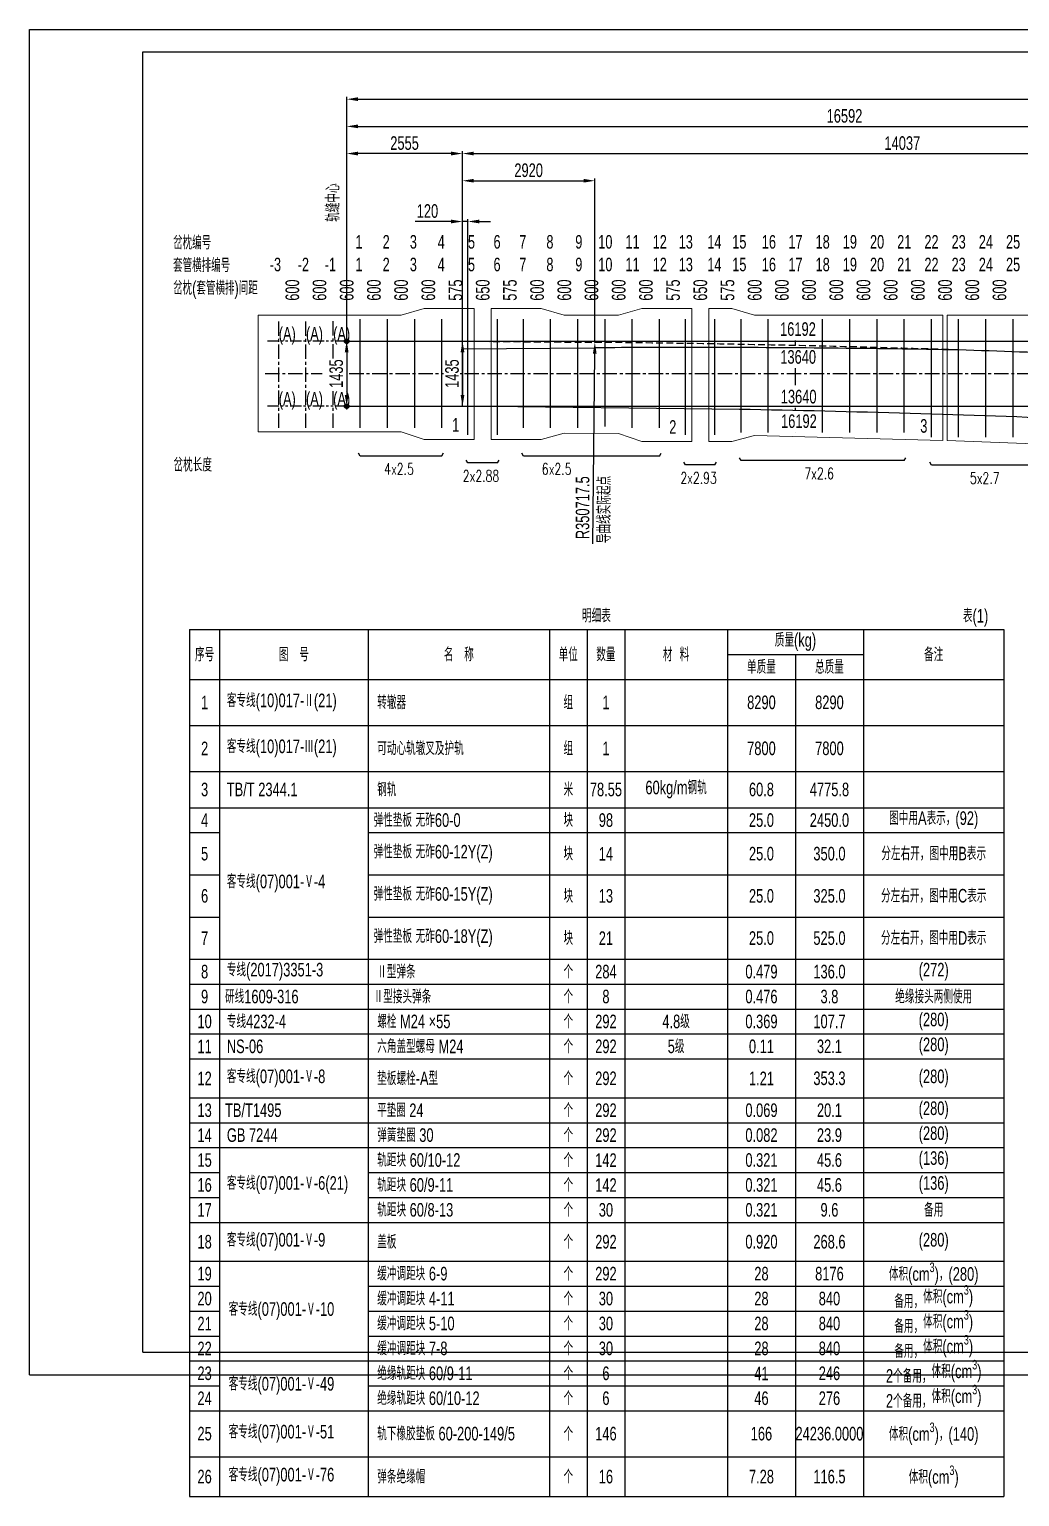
# Model space of a CAD drawing. Extents: x 445306 to 538906, y 61710 to 126616.
# Drawn here: x 445306 to 467152, y 61710 to 94100 of the extents above; entities that cross this region are included whole.
import ezdxf

# ---------------------------------------------------------------- set-up
doc = ezdxf.new("R2010")
doc.units = 0
doc.header["$LTSCALE"] = 10
for name, pattern in [('CENTER', [50.8, 31.75, -6.35, 6.35, -6.35]), ('DASHED', [0.75, 0.5, -0.25]), ('PHANTOM', [2.5, 1.25, -0.25, 0.25, -0.25, 0.25, -0.25])]:
    doc.linetypes.add(name, pattern=pattern)
for name, color, linetype in [('1轮廓实线层', 1, 'Continuous'), ('2细线层', 4, 'Continuous'), ('3中心线层', 3, 'CENTER'), ('9双点划线层', 6, 'PHANTOM'), ('用户自定义1', 8, 'Continuous')]:
    doc.layers.add(name, color=color, linetype=linetype)
for name, color, linetype, lineweight in [('3', 3, 'Continuous', 0), ('标注', 1, 'Continuous', 0), ('道床板边界', 7, 'Continuous', 0)]:
    doc.layers.add(name, color=color, linetype=linetype, lineweight=lineweight)
doc.styles.add('HZ', font='SIMPLEX', dxfattribs={"width": 0.7, "bigfont": 'HZ'})
doc.styles.get("Standard").update_dxf_attribs({"font": 'fsdb_e.shx', "width": 0.707, "bigfont": 'hzdx.shx'})
doc.dimstyles.new('1-100', dxfattribs={"dimscale": 100, "dimtxt": 3, "dimasz": 2.5, "dimexe": 0.5, "dimexo": 0, "dimgap": 0.8, "dimtad": 1, "dimdec": 1, "dimdsep": 46, "dimtxsty": 'Standard', "dimcen": 2.5, "dimclrd": 130, "dimclre": 130, "dimclrt": 3, "dimadec": 0, "dimazin": 2, "dimtfac": 0.714286, "dimtdec": 1, "dimtmove": 0, "dimatfit": 3, "dimfxl": 1, "dimtzin": 0, "dimlwd": -1, "dimlwe": -1, "dimarcsym": 0})

# ---------------------------------------------------------------- blocks, each defined once
blk = doc.blocks.new('*T181')
at = {"layer": '2细线层', "color": 1, "linetype": 'ByBlock', "lineweight": -2, "transparency": 16777216}
for p, q in [((0, 0), (17964, 0)), ((0, 0), (0, -19140)), ((17964, 0), (17964, -19140)), ((0, -19140), (17964, -19140))]:
    blk.add_line(p, q, dxfattribs=at)
at = {"layer": '2细线层', "color": 0, "linetype": 'ByBlock', "lineweight": -2, "transparency": 16777216}
for p, q in [((660, 0), (660, -19140)), ((3938, 0), (3938, -19140)), ((7938, 0), (7938, -19140)), ((8768, 0), (8768, -19140)), ((9598, 0), (9598, -19140)), ((11864, 0), (11864, -19140)), ((14864, 0), (14864, -19140)), ((11864, -550), (14864, -550)), ((13364, -550), (13364, -19140)), ((0, -1100), (17964, -1100)), ((0, -2115), (17964, -2115)), ((0, -3130), (17964, -3130)), ((0, -3932), (17964, -3932)), ((0, -4482), (660, -4482)), ((3938, -4482), (17964, -4482)), ((0, -5414), (660, -5414)), ((3938, -5414), (17964, -5414)), ((0, -6346), (660, -6346)), ((3938, -6346), (17964, -6346)), ((0, -7277), (17964, -7277)), ((0, -7827), (17964, -7827)), ((0, -8377), (17964, -8377)), ((0, -8927), (17964, -8927)), ((0, -9477), (17964, -9477)), ((0, -10336), (17964, -10336)), ((0, -10886), (17964, -10886)), ((0, -11436), (17964, -11436)), ((0, -11986), (660, -11986)), ((3938, -11986), (17964, -11986)), ((0, -12536), (660, -12536)), ((3938, -12536), (17964, -12536)), ((0, -13086), (17964, -13086)), ((0, -13944), (17964, -13944)), ((0, -14494), (660, -14494)), ((3938, -14494), (17964, -14494)), ((0, -15044), (660, -15044)), ((3938, -15044), (17964, -15044)), ((0, -15594), (660, -15594)), ((3938, -15594), (17964, -15594)), ((0, -16144), (17964, -16144)), ((0, -16694), (660, -16694)), ((3938, -16694), (17964, -16694)), ((0, -17244), (17964, -17244)), ((0, -18258), (17964, -18258))]:
    blk.add_line(p, q, dxfattribs=at)
at = {"layer": '2细线层', "color": 0, "transparency": 16777216, "char_height": 300}
for s, insert, width, attachment_point in [('质量(kg)', (13364, -275), 2998.8, 5), ('序号', (330, -550), 658.8, 5), ('图   号', (2299, -550), 3278.11, 5), ('名   称', (5938, -550), 4000, 5), ('单位', (8353, -550), 828.8, 5), ('数量', (9183, -550), 828.8, 5), ('材  料', (10731, -550), 2264.53, 5), ('单质量', (12614, -825), 1498.8, 5), ('总质量', (14114, -825), 1498.8, 5), ('备注', (16414, -550), 3098.8, 5), ('1', (330, -1608), 658.8, 5), ('客专线(10)017-Ⅱ(21)', (820, -1608), 2958.11, 4), ('转辙器', (4138, -1608), 3600, 4), ('组', (8353, -1608), 828.8, 5), ('1', (9183, -1608), 828.8, 5), ('8290', (12614, -1608), 1498.8, 5), ('8290', (14114, -1608), 1498.8, 5), ('2', (330, -2623), 658.8, 5), ('客专线(10)017-Ⅲ(21)', (820, -2623), 2958.11, 4), ('可动心轨辙叉及护轨', (4138, -2623), 3600, 4), ('组', (8353, -2623), 828.8, 5), ('1', (9183, -2623), 828.8, 5), ('7800', (12614, -2623), 1498.8, 5), ('7800', (14114, -2623), 1498.8, 5), ('3', (330, -3531), 658.8, 5), ('TB/T 2344.1', (820, -3531), 2958.11, 4), ('钢轨', (4138, -3531), 3600, 4), ('米', (8353, -3531), 828.8, 5), ('78.55', (9183, -3531), 828.8, 5), ('60kg/m钢轨', (10731, -3531), 2264.53, 5), ('{\\C256;60.8}', (12614, -3531), 1498.8, 5), ('4775.8', (14114, -3531), 1498.8, 5), ('4', (330, -4207), 658.8, 5), ('弹性垫板 无砟60-0', (4058, -4207), 3760, 4), ('块', (8353, -4207), 828.8, 5), ('98', (9183, -4207), 828.8, 5), ('25.0', (12614, -4207), 1498.8, 5), ('2450.0', (14114, -4207), 1498.8, 5), ('图中用A表示，(92)', (16414, -4207), 3098.8, 5), ('5', (330, -4948), 658.8, 5), ('弹性垫板 无砟60-12Y(Z)', (4058, -4948), 3760, 4), ('块', (8353, -4948), 828.8, 5), ('14', (9183, -4948), 828.8, 5), ('25.0', (12614, -4948), 1498.8, 5), ('350.0', (14114, -4948), 1498.8, 5), ('分左右开，图中用B表示', (16414, -4948), 3098.8, 5), ('客专线(07)001-Ⅴ-4', (820, -5605), 2958.11, 4), ('6', (330, -5880), 658.8, 5), ('弹性垫板 无砟60-15Y(Z)', (4058, -5880), 3760, 4), ('块', (8353, -5880), 828.8, 5), ('13', (9183, -5880), 828.8, 5), ('25.0', (12614, -5880), 1498.8, 5), ('325.0', (14114, -5880), 1498.8, 5), ('分左右开，图中用C表示', (16414, -5880), 3098.8, 5), ('7', (330, -6812), 658.8, 5), ('弹性垫板 无砟60-18Y(Z)', (4058, -6812), 3760, 4), ('块', (8353, -6812), 828.8, 5), ('21', (9183, -6812), 828.8, 5), ('25.0', (12614, -6812), 1498.8, 5), ('525.0', (14114, -6812), 1498.8, 5), ('分左右开，图中用D表示', (16414, -6812), 3098.8, 5), ('8', (330, -7552), 658.8, 5), ('专线(2017)3351-3', (820, -7552), 2958.11, 4), ('Ⅱ型弹条', (4138, -7552), 3600, 4), ('个', (8353, -7552), 828.8, 5), ('{\\C2;284}', (9183, -7552), 828.8, 5), ('0.479', (12614, -7552), 1498.8, 5), ('136.0', (14114, -7552), 1498.8, 5), ('{\\C2;(272)}', (16414, -7552), 3098.8, 5), ('9', (330, -8102), 658.8, 5), ('{\\C2;研线1609-316}', (780, -8102), 3038.11, 4), ('Ⅱ型接头弹条', (4058, -8102), 3760, 4), ('个', (8353, -8102), 828.8, 5), ('{\\C2;8}', (9183, -8102), 828.8, 5), ('0.476', (12614, -8102), 1498.8, 5), ('3.8', (14114, -8102), 1498.8, 5), ('绝缘接头两侧使用', (16414, -8102), 3098.8, 5), ('10', (330, -8652), 658.8, 5), ('专线4232-4', (820, -8652), 2958.11, 4), ('螺栓 M24 ×55', (4138, -8652), 3600, 4), ('个', (8353, -8652), 828.8, 5), ('292', (9183, -8652), 828.8, 5), ('4.8级', (10731, -8652), 2264.77, 5), ('0.369', (12614, -8652), 1498.8, 5), ('107.7', (14114, -8652), 1498.8, 5), ('(280)', (16414, -8652), 3098.8, 5), ('11', (330, -9202), 658.8, 5), ('NS-06', (820, -9202), 2958.11, 4), ('六角盖型螺母 M24', (4138, -9202), 3600, 4), ('个', (8353, -9202), 828.8, 5), ('292', (9183, -9202), 828.8, 5), ('5级', (10731, -9202), 2264.77, 5), ('0.11', (12614, -9202), 1498.8, 5), ('32.1', (14114, -9202), 1498.8, 5), ('(280)', (16414, -9202), 3098.8, 5), ('客专线(07)001-Ⅴ-8', (820, -9907), 2958.11, 4), ('(280)', (16414, -9907), 3098.8, 5), ('12', (330, -9907), 658.8, 5), ('垫板螺栓-A型', (4138, -9907), 3600, 4), ('个', (8353, -9907), 828.8, 5), ('292', (9183, -9907), 828.8, 5), ('1.21', (12614, -9907), 1498.8, 5), ('353.3', (14114, -9907), 1498.8, 5), ('13', (330, -10611), 658.8, 5), ('{\\C2;TB/T1495}', (780, -10611), 3038.11, 4), ('{\\W0.7;平垫圈 24}', (4138, -10611), 3600, 4), ('个', (8353, -10611), 828.8, 5), ('292', (9183, -10611), 828.8, 5), ('0.069', (12614, -10611), 1498.8, 5), ('20.1', (14114, -10611), 1498.8, 5), ('(280)', (16414, -10611), 3098.8, 5), ('14', (330, -11161), 658.8, 5), ('GB 7244', (820, -11161), 2958.11, 4), ('弹簧垫圈 30', (4138, -11161), 3600, 4), ('个', (8353, -11161), 828.8, 5), ('292', (9183, -11161), 828.8, 5), ('0.082', (12614, -11161), 1498.8, 5), ('23.9', (14114, -11161), 1498.8, 5), ('(280)', (16414, -11161), 3098.8, 5), ('15', (330, -11711), 658.8, 5), ('轨距块 60/10-12', (4138, -11711), 3600, 4), ('个', (8353, -11711), 828.8, 5), ('142', (9183, -11711), 828.8, 5), ('0.321', (12614, -11711), 1498.8, 5), ('45.6', (14114, -11711), 1498.8, 5), ('(136)', (16414, -11711), 3098.8, 5), ('16', (330, -12261), 658.8, 5), ('客专线(07)001-Ⅴ-6(21)', (820, -12261), 2958.11, 4), ('轨距块 60/9-11', (4138, -12261), 3600, 4), ('个', (8353, -12261), 828.8, 5), ('142', (9183, -12261), 828.8, 5), ('0.321', (12614, -12261), 1498.8, 5), ('45.6', (14114, -12261), 1498.8, 5), ('(136)', (16414, -12261), 3098.8, 5), ('轨距块 60/8-13', (4138, -12811), 3600, 4), ('个', (8353, -12811), 828.8, 5), ('备用', (16414, -12811), 3099.78, 5), ('17', (330, -12811), 658.8, 5), ('30', (9183, -12811), 828.8, 5), ('0.321', (12614, -12811), 1498.8, 5), ('9.6', (14114, -12811), 1498.8, 5), ('18', (330, -13515), 658.8, 5), ('客专线(07)001-Ⅴ-9', (820, -13515), 2958.11, 4), ('盖板', (4138, -13515), 3600, 4), ('个', (8353, -13515), 828.8, 5), ('292', (9183, -13515), 828.8, 5), ('0.920', (12614, -13515), 1498.8, 5), ('268.6', (14114, -13515), 1498.8, 5), ('(280)', (16414, -13515), 3098.8, 5), ('19', (330, -14219), 658.8, 5), ('缓冲调距块 6-9', (4138, -14219), 3600, 4), ('个', (8353, -14219), 828.8, 5), ('292', (9183, -14219), 828.8, 5), ('28', (12614, -14219), 1498.8, 5), ('8176', (14114, -14219), 1498.8, 5), ('\\A1;体积(cm{\\H0.7x;\\S3^ ;\\H1.42857x;)，(280)}', (16414, -14219), 3098.8, 5), ('备用，{\\A1;体积(cm\\H0.7x;\\S3^ ;\\H1.42857x;)}', (16414, -14769), 3098.8, 5), ('20', (330, -14769), 658.8, 5), ('客专线(07)001-Ⅴ-10', (860, -15044), 2878.11, 4), ('缓冲调距块 4-11', (4138, -14769), 3600, 4), ('个', (8353, -14769), 828.8, 5), ('30', (9183, -14769), 828.8, 5), ('{\\C256;28}', (12614, -14769), 1498.8, 5), ('840', (14114, -14769), 1498.8, 5), ('21', (330, -15319), 658.8, 5), ('缓冲调距块 5-10', (4138, -15319), 3600, 4), ('个', (8353, -15319), 828.8, 5), ('30', (9183, -15319), 828.8, 5), ('{\\C256;28}', (12614, -15319), 1498.8, 5), ('840', (14114, -15319), 1498.8, 5), ('备用，{\\A1;体积(cm\\H0.7x;\\S3^ ;\\H1.42857x;)}', (16414, -15319), 3098.8, 5), ('22', (330, -15869), 658.8, 5), ('缓冲调距块 7-8', (4138, -15869), 3600, 4), ('个', (8353, -15869), 828.8, 5), ('30', (9183, -15869), 828.8, 5), ('{\\C256;28}', (12614, -15869), 1498.8, 5), ('840', (14114, -15869), 1498.8, 5), ('备用，{\\A1;体积(cm\\H0.7x;\\S3^ ;\\H1.42857x;)}', (16414, -15869), 3098.8, 5), ('2个备用，{\\A1;体积(cm\\H0.7x;\\S3^ ;\\H1.42857x;)}', (16414, -16419), 3098.8, 5), ('23', (330, -16419), 658.8, 5), ('客专线(07)001-Ⅴ-49', (860, -16694), 2878.11, 4), ('绝缘轨距块 60/9-11', (4138, -16419), 3600, 4), ('个', (8353, -16419), 828.8, 5), ('6', (9183, -16419), 828.8, 5), ('41', (12614, -16419), 1498.8, 5), ('246', (14114, -16419), 1498.8, 5), ('24', (330, -16969), 658.8, 5), ('绝缘轨距块 60/10-12', (4138, -16969), 3600, 4), ('个', (8353, -16969), 828.8, 5), ('6', (9183, -16969), 828.8, 5), ('46', (12614, -16969), 1498.8, 5), ('276', (14114, -16969), 1498.8, 5), ('2个备用，{\\A1;体积(cm\\H0.7x;\\S3^ ;\\H1.42857x;)}', (16414, -16969), 3098.8, 5), ('25', (330, -17751), 658.8, 5), ('客专线(07)001-Ⅴ-51', (860, -17751), 2878.11, 4), ('轨下橡胶垫板 60-200-149/5', (4138, -17751), 3600, 4), ('个', (8353, -17751), 828.8, 5), ('146', (9183, -17751), 828.8, 5), ('166', (12614, -17751), 1498.8, 5), ('24236.0000', (14114, -17751), 1498.8, 5), ('\\A1;体积(cm{\\H0.7x;\\S3^ ;})，(140)', (16414, -17751), 3098.8, 5), ('\\A1;体积(cm{\\H0.7x;\\S3^ ;})', (16414, -18699), 3099.78, 5), ('26', (330, -18699), 658.8, 5), ('客专线(07)001-Ⅴ-76', (860, -18699), 2878.11, 4), ('弹条绝缘帽', (4138, -18699), 3600, 4), ('个', (8353, -18699), 828.8, 5), ('16', (9183, -18699), 828.8, 5), ('7.28', (12614, -18699), 1498.8, 5), ('116.5', (14114, -18699), 1498.8, 5)]:
    blk.add_mtext(s, dxfattribs=dict(at, insert=insert, width=width, attachment_point=attachment_point))
blk = doc.blocks.new('*D149')
at = {"color": 130, "transparency": 16777216}
for p, q in [((303377, 87218), (303327, 87218)), ((303377, 86967), (303377, 86032)), ((303377, 85782), (303327, 85782))]:
    blk.add_line(p, q, dxfattribs=at)
for points in [[(303335, 86967), (303419, 86967), (303377, 87218)], [(303335, 86032), (303419, 86032), (303377, 85782)]]:
    blk.add_solid(points, dxfattribs=at)
at = {"layer": 'Defpoints', "color": 0, "transparency": 16777216}
for p in [(303377, 87218), (303377, 85782), (303377, 85782)]:
    blk.add_point(p, dxfattribs=at)
at = {"color": 3, "transparency": 16777216, "insert": (303147, 86500), "char_height": 300, "attachment_point": 5, "rotation": 90}
blk.add_mtext('1435', dxfattribs=at)
blk = doc.blocks.new('*D153')
at = {"color": 130, "transparency": 16777216}
for p, q in [((305932, 87218), (305982, 87218)), ((305932, 86967), (305932, 86032)), ((305932, 85782), (305982, 85782))]:
    blk.add_line(p, q, dxfattribs=at)
for points in [[(305890, 86967), (305974, 86967), (305932, 87218)], [(305890, 86032), (305974, 86032), (305932, 85782)]]:
    blk.add_solid(points, dxfattribs=at)
at = {"layer": 'Defpoints', "color": 0, "transparency": 16777216}
for p in [(305932, 87218), (305932, 85782), (305932, 85782)]:
    blk.add_point(p, dxfattribs=at)
at = {"color": 3, "transparency": 16777216, "insert": (305702, 86500), "char_height": 300, "attachment_point": 5, "rotation": 90, "bg_fill": 3, "box_fill_scale": 1.1, "bg_fill_color": 9, "bg_fill_true_color": 13158600, "bg_fill_transparency": 0}
blk.add_mtext('1435', dxfattribs=at)
blk = doc.blocks.new('焊接接头')
h = blk.add_hatch()
h.set_pattern_fill('ANGLE', color=256)
h.set_pattern_definition([(0, (-4248.9575, -22817.5), (0, 6.985), [5.08, -1.905]), (90, (-4248.9575, -22817.5), (-6.985, 4e-16), [5.08, -1.905])])
h.paths.add_polyline_path([(50, 0, 1), (-50, 0, 1)])
at = {"layer": '2细线层'}
h = blk.add_hatch(color=256, dxfattribs=at)
h.dxf.hatch_style = 1
h.paths.add_polyline_path([(50, 0, 1), (-50, 0, 1)])
at = {"layer": '2细线层', "ltscale": 10}
blk.add_circle((0, 0), 50, dxfattribs=at)
blk = doc.blocks.new('5m道岔板')
at = {"layer": '道床板边界'}
for p, q in [((1200, 570), (1712, 720)), ((2812, 720), (1712, 720)), ((2812, -2168), (2812, 720)), ((4288, 720), (3188, 720)), ((3188, 720), (3188, -2168)), ((4288, 720), (4800, 570)), ((6512, 720), (6000, 570)), ((6512, 720), (7612, 720)), ((7612, -2213), (7612, 720)), ((7988, 720), (8498, 720)), ((7988, 720), (7988, -2213)), ((9000, 570), (8498, 720)), ((31347, 570), (31642, 720)), ((32359, 720), (31642, 720)), ((32359, -3490), (32359, 720)), ((33447, 720), (32735, 720)), ((32735, 720), (32735, -3490)), ((33447, 720), (33747, 570)), ((34347, 570), (34647, 720)), ((35359, 720), (34647, 720)), ((35359, -3740), (35359, 720)), ((35359, -3740), (35359, 720)), ((36437, 720), (35735, 720)), ((35735, -3740), (35735, 720)), ((36437, 720), (36747, 570)), ((1200, 570), (-1950, 570)), ((-1950, 570), (-1950, -2005)), ((4800, 570), (6000, 570)), ((9000, 570), (13150, 570)), ((13150, -2190), (13150, 570)), ((13250, 570), (17922, 570)), ((13250, 570), (13250, -2193)), ((17922, 570), (17922, -2373)), ((18022, 570), (20822, 570)), ((18022, 570), (18022, -2377)), ((20822, 570), (20822, -2516)), ((20922, 570), (20922, -2521)), ((20922, 570), (23742, 570)), ((23742, 570), (23742, -2684)), ((23842, 570), (23842, -2691)), ((23842, 570), (26642, 570)), ((26642, 570), (26642, -2876)), ((26742, 570), (29562, 570)), ((26742, 570), (26742, -2883)), ((29562, 570), (29562, -3094)), ((29662, 570), (29662, -3102)), ((29662, 570), (31347, 570)), ((33747, 570), (34347, 570)), ((36747, 570), (38366, 570)), ((38366, 570), (38366, -3824)), ((38466, 570), (38466, -3832)), ((38466, 570), (41350, 570)), ((41350, 570), (41350, -4073)), ((41450, 570), (41450, -4081)), ((41450, 570), (44350, 570)), ((44350, 570), (44350, -4323)), ((44450, 570), (44450, -4331)), ((44450, 570), (47442, 570)), ((47442, 570), (47442, -4580)), ((47542, 570), (47542, -1926)), ((47542, 570), (52442, 570)), ((52442, 570), (52442, -1926)), ((47542, -1926), (52442, -1926)), ((1200, -2005), (-1950, -2005)), ((1200, -2005), (1712, -2168)), ((2812, -2168), (1712, -2168)), ((4288, -2168), (3188, -2168)), ((4288, -2168), (4800, -2028)), ((6000, -2039), (4800, -2028)), ((6000, -2039), (6512, -2213)), ((7612, -2213), (6512, -2213)), ((7988, -2213), (8498, -2213)), ((8498, -2213), (9000, -2084)), ((13150, -2190), (9000, -2084)), ((13250, -2193), (17922, -2373)), ((47542, -2069), (52542, -2486)), ((47542, -2069), (47542, -4589)), ((20822, -2516), (18022, -2377)), ((20922, -2521), (23742, -2684)), ((52334, -4988), (52541, -2501)), ((23842, -2691), (26642, -2876)), ((26742, -2883), (29562, -3094)), ((31347, -3239), (29662, -3102)), ((31347, -3239), (31642, -3490)), ((32359, -3490), (31642, -3490)), ((33447, -3490), (32735, -3490)), ((33447, -3490), (33747, -3439)), ((33747, -3439), (34347, -3489)), ((34647, -3740), (34347, -3489)), ((35359, -3740), (34647, -3740)), ((36437, -3740), (35735, -3740)), ((36437, -3740), (36747, -3688)), ((38366, -3824), (36747, -3688)), ((41350, -4073), (38466, -3832)), ((44350, -4323), (41450, -4081)), ((44450, -4331), (47442, -4580)), ((52334, -4988), (47542, -4589))]:
    blk.add_line(p, q, dxfattribs=at)
blk = doc.blocks.new('*D122')
at = {"layer": '2细线层', "color": 130, "transparency": 16777216}
for p, q in [((303377, 87218), (303377, 91408)), ((305682, 91358), (303627, 91358)), ((305932, 87218), (305932, 91408))]:
    blk.add_line(p, q, dxfattribs=at)
for points in [[(303627, 91400), (303627, 91317), (303377, 91358)], [(305682, 91400), (305682, 91317), (305932, 91358)]]:
    blk.add_solid(points, dxfattribs=at)
at = {"layer": 'Defpoints', "color": 0, "transparency": 16777216}
for p in [(303377, 91358), (303377, 87218), (305932, 87218)]:
    blk.add_point(p, dxfattribs=at)
at = {"layer": '2细线层', "color": 3, "transparency": 16777216, "insert": (304654, 91588), "char_height": 300, "attachment_point": 5}
blk.add_mtext('2555', dxfattribs=at)
blk = doc.blocks.new('*D81')
at = {"layer": '2细线层', "color": 130, "ltscale": 10, "transparency": 16777216}
for p, q in [((303377, 87218), (303377, 92608)), ((303627, 92558), (346327, 92558)), ((346577, 87218), (346577, 92608))]:
    blk.add_line(p, q, dxfattribs=at)
for points in [[(303627, 92600), (303627, 92517), (303377, 92558)], [(346327, 92600), (346327, 92517), (346577, 92558)]]:
    blk.add_solid(points, dxfattribs=at)
at = {"layer": 'Defpoints', "color": 0, "ltscale": 10, "transparency": 16777216}
for p in [(346577, 92558), (303377, 87218), (346577, 87218)]:
    blk.add_point(p, dxfattribs=at)
at = {"layer": '2细线层', "color": 3, "ltscale": 10, "transparency": 16777216, "insert": (324977, 92788), "char_height": 300, "attachment_point": 5}
blk.add_mtext('43200', dxfattribs=at)
blk = doc.blocks.new('*D82')
at = {"color": 130, "transparency": 16777216}
for p, q in [((303377, 87218), (303377, 92008)), ((319969, 86500), (319969, 92008)), ((303627, 91958), (319719, 91958))]:
    blk.add_line(p, q, dxfattribs=at)
for points in [[(303627, 92000), (303627, 91917), (303377, 91958)], [(319719, 92000), (319719, 91917), (319969, 91958)]]:
    blk.add_solid(points, dxfattribs=at)
at = {"layer": 'Defpoints', "color": 0, "transparency": 16777216}
for p in [(319969, 91958), (303377, 87218), (319969, 86500)]:
    blk.add_point(p, dxfattribs=at)
at = {"color": 3, "transparency": 16777216, "insert": (314359, 92188), "char_height": 300, "attachment_point": 5}
blk.add_mtext('16592', dxfattribs=at)
blk = doc.blocks.new('*D84')
at = {"color": 130, "transparency": 16777216}
for p, q in [((305932, 87218), (305932, 91408)), ((306182, 91358), (319719, 91358)), ((319969, 86500), (319969, 91408))]:
    blk.add_line(p, q, dxfattribs=at)
for points in [[(306182, 91400), (306182, 91317), (305932, 91358)], [(319719, 91400), (319719, 91317), (319969, 91358)]]:
    blk.add_solid(points, dxfattribs=at)
at = {"layer": 'Defpoints', "color": 0, "transparency": 16777216}
for p in [(319969, 91358), (305932, 87218), (319969, 86500)]:
    blk.add_point(p, dxfattribs=at)
at = {"color": 3, "transparency": 16777216, "insert": (315635, 91588), "char_height": 300, "attachment_point": 5}
blk.add_mtext('14037', dxfattribs=at)
blk = doc.blocks.new('*D86')
at = {"color": 130, "transparency": 16777216}
for p, q in [((305682, 89858), (304886, 89858)), ((305932, 87218), (305932, 89908)), ((306052, 89858), (305932, 89858)), ((306052, 87218), (306052, 89908)), ((306302, 89858), (306552, 89858))]:
    blk.add_line(p, q, dxfattribs=at)
for points in [[(305682, 89900), (305682, 89817), (305932, 89858)], [(306302, 89900), (306302, 89817), (306052, 89858)]]:
    blk.add_solid(points, dxfattribs=at)
at = {"layer": 'Defpoints', "color": 0, "transparency": 16777216}
for p in [(305932, 89858), (305932, 87218), (306052, 87218)]:
    blk.add_point(p, dxfattribs=at)
at = {"color": 3, "transparency": 16777216, "insert": (305159, 90088), "char_height": 300, "attachment_point": 5}
blk.add_mtext('120', dxfattribs=at)
blk = doc.blocks.new('*D87')
at = {"color": 130, "transparency": 16777216}
for p, q in [((305932, 87218), (305932, 90808)), ((306182, 90758), (308602, 90758)), ((308852, 87190), (308852, 90808))]:
    blk.add_line(p, q, dxfattribs=at)
for points in [[(306182, 90800), (306182, 90717), (305932, 90758)], [(308602, 90800), (308602, 90717), (308852, 90758)]]:
    blk.add_solid(points, dxfattribs=at)
at = {"layer": 'Defpoints', "color": 0, "transparency": 16777216}
for p in [(308852, 90758), (305932, 87218), (308852, 87190)]:
    blk.add_point(p, dxfattribs=at)
at = {"color": 3, "transparency": 16777216, "insert": (307391, 90988), "char_height": 300, "attachment_point": 5}
blk.add_mtext('2920', dxfattribs=at)

msp = doc.modelspace()

# ---------------------------------------------------------------- linework, layer by layer
for p, q in [((445306.33, 64400), (445306.33, 94100)), ((445306.33, 94100), (506700.93, 94100)), ((452606.33, 84680.87), (452570.1, 84743.62)), ((454406.33, 84680.87), (452606.33, 84680.87)), ((454409.09, 84685.66), (454445.32, 84748.41)), ((454981.33, 84530.29), (454945.1, 84593.04)), ((455631.33, 84530.29), (455667.55, 84593.04)), ((456206.33, 84680.87), (456170.1, 84743.62)), ((459206.33, 84680.87), (456206.33, 84680.87)), ((459206.33, 84680.87), (459242.55, 84743.62)), ((459781.33, 84485.6), (459745.1, 84548.34)), ((460431.33, 84485.6), (460467.55, 84548.34)), ((461006.33, 84580.87), (460970.1, 84643.62)), ((464606.33, 84580.87), (461006.33, 84580.87)), ((464606.33, 84580.87), (464642.55, 84643.62)), ((465206.33, 84480.87), (465170.1, 84543.62)), ((455631.33, 84530.29), (454981.33, 84530.29)), ((460431.33, 84485.6), (459781.33, 84485.6)), ((467606.33, 84480.87), (465206.33, 84480.87)), ((445306.33, 64400), (506700.93, 64400))]:
    msp.add_line(p, q)
at = {"color": 130}
msp.add_line((457739.14, 82742.9), (457778.6, 86940.06), dxfattribs=at)
msp.add_solid([(457736.94, 86940.45), (457820.27, 86939.67), (457780.95, 87190.05)], dxfattribs=at)
at = {"layer": '1轮廓实线层'}
for p, q in [((447806.33, 64900), (447806.33, 93600)), ((447806.33, 93600), (506200.93, 93600)), ((452310.33, 87217.5), (468502.33, 87217.5)), ((454859.7, 87049.7), (457779.38, 87069.72)), ((452306.33, 85782.5), (454861.33, 85782.5)), ((454861.33, 85782.5), (468501.33, 85782.5)), ((460970.91, 85710.3), (454861.33, 85782.5)), ((447806.33, 64900), (506200.93, 64900))]:
    msp.add_line(p, q, dxfattribs=at)
at = {"layer": '1轮廓实线层', "color": 2, "linetype": 'DASHED', "ltscale": 30}
msp.add_arc((454483.63, -263511.95), 350717.5, 88.1499189, 89.4613169, dxfattribs=at)
at = {"layer": '1轮廓实线层'}
for centre, radius, start, end in [((460184.25, -263639.54), 350717.5, 90.0070122, 90.3928802), ((459554.75, -263639.05), 350717.5, 88.9786414, 89.9041714), ((454483.63, -263511.95), 350717.5, 87.7101466, 88.1499189), ((454483.63, -263511.95), 349282.5, 87.7005955, 88.9357737)]:
    msp.add_arc(centre, radius, start, end, dxfattribs=at)
at = {"layer": '2细线层'}
msp.add_line((454861.33, 85782.5), (454861.33, 87800), dxfattribs=at)
at = {"layer": '2细线层', "ltscale": 10}
for centre in [(452306.33, 87217.5), (452306.33, 85782.5)]:
    msp.add_circle(centre, 4, dxfattribs=at)
at = {"layer": '3中心线层', "linetype": 'CENTER'}
for p, q in [((450506.33, 86500), (451764, 86500)), ((452364, 86500), (477572.07, 86500))]:
    msp.add_line(p, q, dxfattribs=at)
at = {"layer": '9双点划线层', "ltscale": 20}
for p, q in [((452306.33, 87217.5), (450506.33, 87217.5)), ((452306.33, 85782.5), (450506.33, 85782.5))]:
    msp.add_line(p, q, dxfattribs=at)
at = {"layer": '用户自定义1'}
for p, q in [((454981.33, 85150), (454981.33, 87800)), ((452606.33, 85300), (452606.33, 87700)), ((453206.33, 85300), (453206.33, 87700)), ((453806.33, 85300), (453806.33, 87700)), ((454406.33, 85300), (454406.33, 87700)), ((455631.33, 85150), (455631.33, 87700)), ((456206.33, 85300), (456206.33, 87700)), ((456806.33, 85300), (456806.33, 87700)), ((457406.33, 85300), (457406.33, 87700)), ((458006.33, 85331.24), (458006.33, 87700)), ((458606.33, 85300), (458606.33, 87700)), ((459206.33, 85300), (459206.33, 87700)), ((459781.33, 85150), (459781.33, 87700)), ((460431.33, 85150), (460431.33, 87700)), ((461006.33, 85200), (461006.33, 87700)), ((461606.33, 85200), (461606.33, 87700)), ((462806.33, 85200), (462806.33, 87700)), ((463406.33, 85200), (463406.33, 87700)), ((464006.33, 85200), (464006.33, 87700)), ((464606.33, 85200), (464606.33, 87700)), ((465206.33, 85100), (465206.33, 87700)), ((465806.33, 85100), (465806.33, 87700)), ((466406.33, 85100), (466406.33, 87700)), ((467006.33, 85100), (467006.33, 87700)), ((462206.33, 87118.83), (462206.33, 87233.84)), ((462206.33, 86242.77), (462206.33, 86618.83)), ((462206.33, 85700.93), (462206.33, 85742.77)), ((462206.33, 85200), (462206.33, 85200.93))]:
    msp.add_line(p, q, dxfattribs=at)
at = {"layer": '用户自定义1', "color": 2, "linetype": 'CENTER'}
for p, q in [((450806.33, 85300), (450806.33, 87700)), ((451406.33, 85300), (451406.33, 87700)), ((452006.33, 86833.26), (452006.33, 87700)), ((452006.33, 85300), (452006.33, 86111.05))]:
    msp.add_line(p, q, dxfattribs=at)

# ---------------------------------------------------------------- block references
for name, p in [('焊接接头', (452306.33, 87217.5)), ('焊接接头', (452306.33, 85782.5)), ('*T181', (448842.49, 80850))]:
    msp.add_blockref(name, p)

# ---------------------------------------------------------------- texts
for s, width, p in [('轨缝中心', 0.707, (452152.43, 89851.17)), ('600', 0.7, (451256.72, 88109.48)), ('600', 0.7, (451856.72, 88109.48)), ('600', 0.7, (452456.72, 88109.48)), ('600', 0.7, (453056.72, 88109.48)), ('600', 0.7, (453656.72, 88109.48)), ('600', 0.7, (454256.72, 88109.48)), ('575', 0.7, (454856.72, 88109.48)), ('650', 0.7, (455456.72, 88109.48)), ('575', 0.7, (456056.72, 88109.48)), ('600', 0.7, (456656.72, 88109.48)), ('600', 0.7, (457256.72, 88109.48)), ('600', 0.7, (457856.72, 88109.48)), ('600', 0.7, (458456.72, 88109.48)), ('600', 0.7, (459056.72, 88109.48)), ('575', 0.7, (459656.72, 88109.48)), ('650', 0.7, (460256.72, 88109.48)), ('575', 0.7, (460856.72, 88109.48)), ('600', 0.7, (461456.72, 88109.48)), ('600', 0.7, (462056.72, 88109.48)), ('600', 0.7, (462656.72, 88109.48)), ('600', 0.7, (463256.72, 88109.48)), ('600', 0.7, (463856.72, 88109.48)), ('600', 0.7, (464456.72, 88109.48)), ('600', 0.7, (465056.72, 88109.48)), ('600', 0.7, (465656.72, 88109.48)), ('600', 0.7, (466256.72, 88109.48)), ('600', 0.7, (466856.72, 88109.48)), ('导曲线实际起点', 0.707, (458134.2, 82758.38))]:
    msp.add_text(s, height=300, rotation=90, dxfattribs=dict(width=width)).set_placement(p)
for s, width, p in [('岔枕编号', 0.7, (448477.45, 89240.61)), ('套管横排编号', 0.7, (448477.45, 88740.61)), ('岔枕(套管横排)间距', 0.7, (448477.45, 88240.61)), ('1', 0.707, (454632.96, 85217.3)), ('2', 0.707, (459421.6, 85172.6)), ('3', 0.707, (464959.6, 85195.75)), ('明细表', 0.707, (457496.87, 81006.19)), ('表(1)', 0.707, (465900.92, 81006.19))]:
    msp.add_text(s, height=300, dxfattribs=dict(width=width)).set_placement(p)
at = {"color": 3, "width": 0.7}
for s, p in [('1', (452499.47, 89259.2)), ('2', (453099.47, 89259.2)), ('3', (453699.47, 89259.2)), ('4', (454314.58, 89259.2)), ('5', (454981.33, 89259.2)), ('6', (455545.84, 89259.2)), ('7', (456113.44, 89259.2)), ('8', (456711.78, 89259.2)), ('9', (457349.47, 89259.2)), ('10', (457856.55, 89259.2)), ('11', (458456.55, 89259.2)), ('12', (459056.55, 89259.2)), ('13', (459631.55, 89259.2)), ('14', (460262.35, 89259.2)), ('15', (460812.35, 89259.2)), ('16', (461464.39, 89259.2)), ('17', (462051.05, 89259.2)), ('18', (462651.05, 89259.2)), ('19', (463251.05, 89259.2)), ('20', (463851.05, 89259.2)), ('21', (464451.05, 89259.2)), ('22', (465051.05, 89259.2)), ('23', (465651.05, 89259.2)), ('24', (466251.05, 89259.2)), ('25', (466851.05, 89259.2)), ('-3', (450609.22, 88759.2)), ('-2', (451225.63, 88759.2)), ('-1', (451821.53, 88759.2)), ('1', (452499.47, 88759.2)), ('2', (453099.47, 88759.2)), ('3', (453699.47, 88759.2)), ('4', (454314.58, 88759.2)), ('5', (454981.33, 88759.2)), ('6', (455545.84, 88759.2)), ('7', (456113.44, 88759.2)), ('8', (456711.78, 88759.2)), ('9', (457349.47, 88759.2)), ('10', (457856.55, 88759.2)), ('11', (458456.55, 88759.2)), ('12', (459056.55, 88759.2)), ('13', (459631.55, 88759.2)), ('14', (460262.35, 88759.2)), ('15', (460812.35, 88759.2)), ('16', (461464.39, 88759.2)), ('17', (462051.05, 88759.2)), ('18', (462651.05, 88759.2)), ('19', (463251.05, 88759.2)), ('20', (463851.05, 88759.2)), ('21', (464451.05, 88759.2)), ('22', (465051.05, 88759.2)), ('23', (465651.05, 88759.2)), ('24', (466251.05, 88759.2)), ('25', (466851.05, 88759.2))]:
    msp.add_text(s, height=300, dxfattribs=at).set_placement(p)
at = {"color": 2, "width": 0.7}
for p in [(450808.83, 87229.84), (451408.83, 87229.84), (452008.83, 87229.84), (450808.83, 85794.84), (451408.83, 85794.84), (452008.83, 85794.84)]:
    msp.add_text('(A)', height=300, dxfattribs=at).set_placement(p)
at = {"insert": (448909.99, 84488.22), "char_height": 300, "attachment_point": 5}
msp.add_mtext_dynamic_manual_height_columns('岔枕长度', width=2848.7707, gutter_width=1, heights=[0], dxfattribs=at)
at = {"color": 3, "insert": (457511.82, 83539.91), "char_height": 300, "attachment_point": 5, "rotation": 89.903945}
msp.add_mtext('R350717.5', dxfattribs=at)
at = {"layer": '2细线层', "ltscale": 10, "char_height": 300, "width": 1033.2728, "attachment_point": 1}
for s, insert in [('161{\\W0.707;92}', (461867.42, 87633.84)), ('13640', (461871.86, 87018.83)), ('13640', (461883.06, 86142.77)), ('161{\\W0.707;92}', (461888.44, 85600.93))]:
    msp.add_mtext(s, dxfattribs=dict(at, insert=insert))
at = {"layer": '3', "style": 'HZ', "width": 0.7}
for s, p in [('4x2.5', (453134.63, 84270.18)), ('2x2.88', (454867.84, 84116.86)), ('6x2.5', (456612.57, 84270.18)), ('2x2.93', (459667.84, 84072.16)), ('7x2.6', (462402.48, 84170.18)), ('5x2.7', (466055.71, 84070.18))]:
    msp.add_text(s, height=250, dxfattribs=at).set_placement(p)

# ---------------------------------------------------------------- dimensions: what is measured, and where the dimension line sits
dim = msp.add_linear_dim(base=(452306.33, 85782.5), p1=(452306.33, 87217.5), p2=(452306.33, 85782.5), angle=90, dimstyle='1-100')
dim.commit()
dim.dimension.update_dxf_attribs({"geometry": '*D149', "text_midpoint": (452076.33, 86500), "insert": (148929.34, 0)})

# ---------------------------------------------------------------- next in the draw order: dimensions: what is measured, and where the dimension line sits
dim = msp.add_aligned_dim(p1=(454861.33, 87217.5), p2=(454861.33, 85782.5), distance=0, dimstyle='1-100', override={"dimtfill": 1})
dim.commit()
dim.dimension.update_dxf_attribs({"geometry": '*D153', "text_midpoint": (454631.33, 86500), "insert": (148929.34, 0)})

# ---------------------------------------------------------------- next in the draw order: linework, layer by layer
at = {"layer": '1轮廓实线层', "color": 2, "linetype": 'DASHED', "ltscale": 30}
msp.add_line((454861.33, 87217.5), (457780.95, 87190.05), dxfattribs=at)

# ---------------------------------------------------------------- next in the draw order: block references
at = {"layer": '标注'}
msp.add_blockref('5m道岔板', (452306.33, 87217.5), dxfattribs=at)

# ---------------------------------------------------------------- next in the draw order: dimensions: what is measured, and where the dimension line sits
for base, p1, p2, picture, middle in [((468898.33, 91958.26), (452306.33, 87217.5), (468898.33, 86500), '*D82', (463288.31, 91958.26)), ((468898.33, 91358.26), (454861.33, 87217.5), (468898.33, 86500), '*D84', (464564.65, 91358.26)), ((454861.33, 89858.26), (454981.33, 87217.5), (454861.33, 87217.5), '*D86', (454088.17, 89858.26))]:
    dim = msp.add_linear_dim(base=base, p1=p1, p2=p2, dimstyle='1-100')
    dim.commit()
    dim.dimension.update_dxf_attribs({"geometry": picture, "text_midpoint": middle, "dimtype": 128, "insert": (148929.34, 0)})
dim = msp.add_linear_dim(base=(457780.95, 90758.26), p1=(454861.33, 87217.5), p2=(457780.95, 87190.05), dimstyle='1-100', override={"dimdec": 0})
dim.commit()
dim.dimension.update_dxf_attribs({"geometry": '*D87', "text_midpoint": (456320.35, 90758.26), "dimtype": 128, "insert": (148929.34, 0)})
at = {"layer": '2细线层', "ltscale": 10}
dim = msp.add_linear_dim(base=(495506.33, 92558.26), p1=(452306.33, 87217.5), p2=(495506.33, 87217.5), dimstyle='1-100', dxfattribs=at)
dim.commit()
dim.dimension.update_dxf_attribs({"geometry": '*D81', "text_midpoint": (473906.33, 92558.26), "dimtype": 128, "insert": (148929.34, 0)})
at = {"layer": '2细线层'}
dim = msp.add_linear_dim(base=(452306.33, 91358.26), p1=(454861.33, 87217.5), p2=(452306.33, 87217.5), dimstyle='1-100', dxfattribs=at)
dim.commit()
dim.dimension.update_dxf_attribs({"geometry": '*D122', "text_midpoint": (453582.99, 91358.26), "dimtype": 128, "insert": (148929.34, 0)})

doc.saveas('drawing.dxf')
